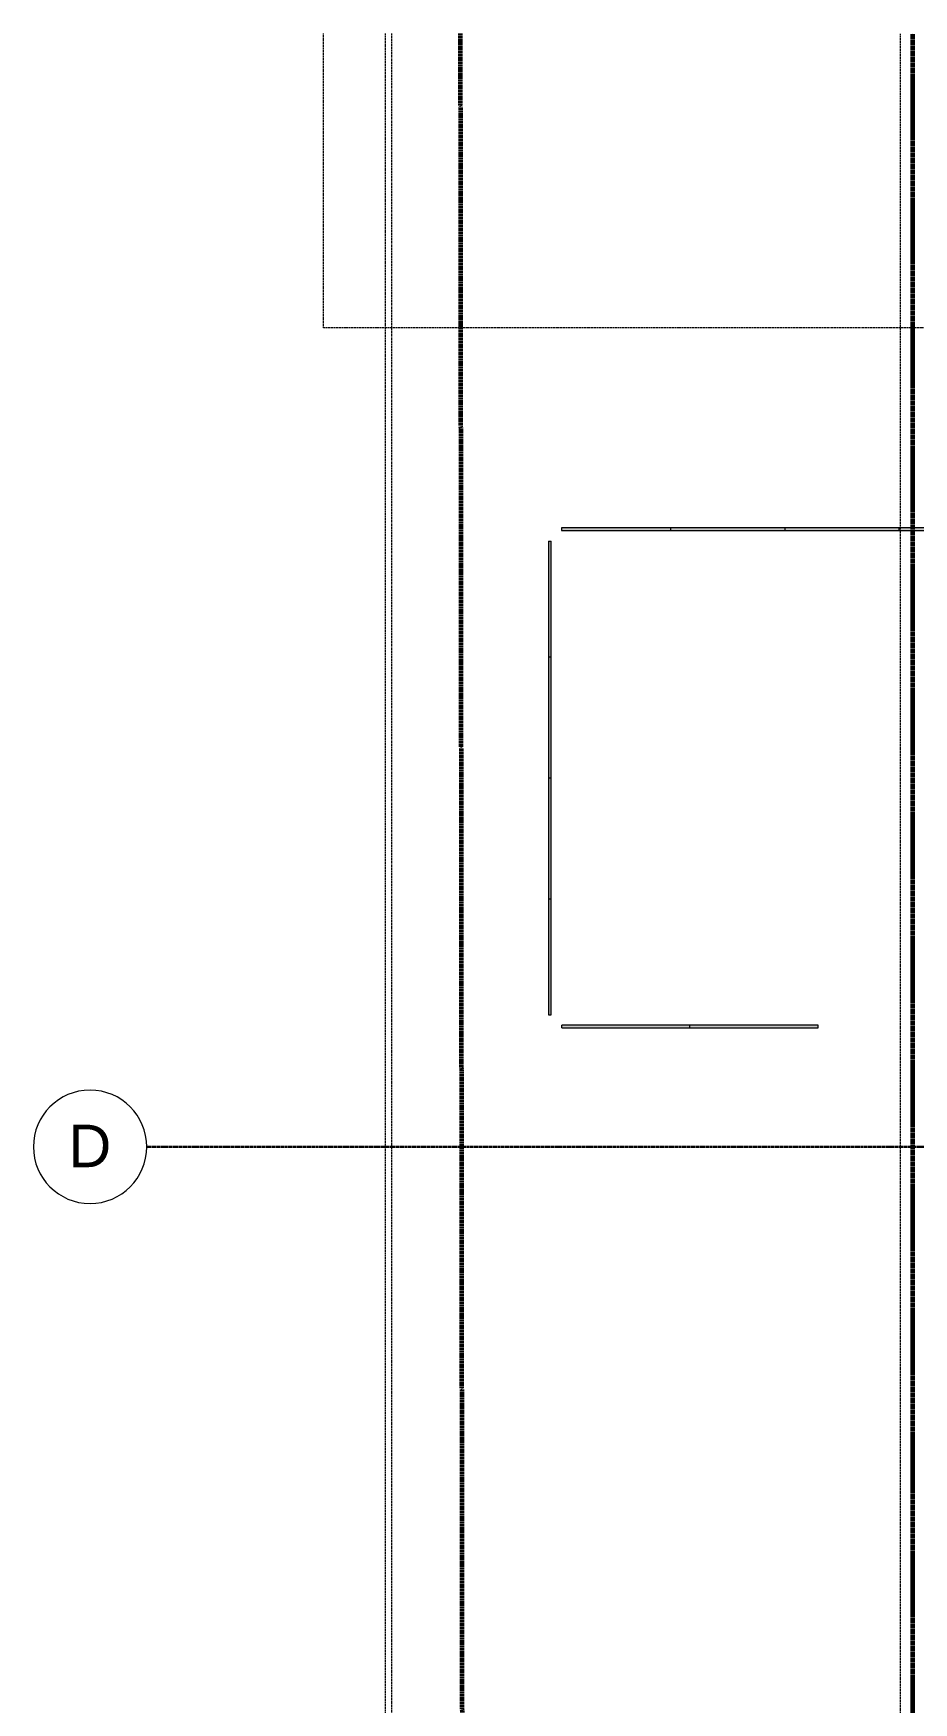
# Model space of a CAD drawing. Header units: inches. Extents: x -4110 to -1807, y 9775 to 11251.
# Drawn here: x -4109 to -3860.5, y 10682.3 to 11153.5 of the extents above; entities that cross this region are included whole.
import ezdxf

# ---------------------------------------------------------------- set-up
doc = ezdxf.new("R2010")
doc.units = ezdxf.units.IN
doc.header["$MEASUREMENT"] = 0
for name, pattern in [('Aligning Line 1_8_', [0.25, 0.125, -0.125]), ('Aligning Line 1_8__2_', [0.25, 0.125, -0.125]), ('Dash 1_16_', [0.125, 0.0625, -0.0625]), ('Double Dash 3_8_', [1, 0.375, -0.125, 0.125, -0.125, 0.125, -0.125]), ('Grid Line 1_2_', [0.875, 0.5, -0.125, 0.125, -0.125])]:
    doc.linetypes.add(name, pattern=pattern)
for name, color, linetype, lineweight in [('0-1', 7, 'Continuous', 5), ('0-3', 10, 'Continuous', 18), ('0-4', 250, 'Double Dash 3_8_', 60), ('0-5', 165, 'Continuous', 5), ('A-GLAZ-CURT-1', 35, 'Continuous', 9), ('A-GLAZ-CURT-2', 7, 'Continuous', 9), ('C-PROP-LINE-1', 250, 'Double Dash 3_8_', 60), ('C-PROP-LINE-2', 250, 'Dash 1_16_', 60), ('G-ANNO-SYMB', 111, 'Aligning Line 1_8_', 9), ('G-ANNO-SYMB-1', 147, 'Aligning Line 1_8_', 9), ('G-ANNO-SYMB-2', 147, 'Aligning Line 1_8__2_', 9), ('S-GRID-1', 1, 'Grid Line 1_2_', 30), ('S-GRID-IDEN', 1, 'Continuous', 9), ('S-GRID-IDEN-1', 147, 'Continuous', 9)]:
    doc.layers.add(name, color=color, linetype=linetype, lineweight=lineweight)
doc.styles.add('Arial', font='arial.ttf', dxfattribs={"height": 12})

# ---------------------------------------------------------------- blocks, each defined once
blk = doc.blocks.new('CTR - 1st Phase - Unit Layouts_rvt-1-ENLARGED RCP - 1ST FLOOR PLAN - WEST')
at = {"layer": 'G-ANNO-SYMB-1'}
blk.add_line((-4009.53, 9846.28), (-4009.53, 11153.47), dxfattribs=at)
blk = doc.blocks.new('Horizontal_Siding - Horizontal_Siding-2854788-ENLARGED RCP - 1ST FLOOR PLAN - WEST')
at = {"layer": 'A-GLAZ-CURT-1'}
blk.add_hatch(color=256, dxfattribs=at).paths.add_polyline_path([(-13.15, 2.25), (-18.1, 2.25), (-18.1, 1.5), (18.1, 1.5), (18.1, 2.25)], flags=0)
at = {"layer": 'A-GLAZ-CURT-2'}
for p, q in [((18.1, 2.25), (-18.1, 2.25)), ((-18.1, 2.25), (-18.1, 1.5)), ((-18.1, 1.5), (18.1, 1.5)), ((18.1, 2.25), (18.1, 1.5))]:
    blk.add_line(p, q, dxfattribs=at)
blk = doc.blocks.new('Horizontal_Siding - Horizontal_Siding-2854790-ENLARGED RCP - 1ST FLOOR PLAN - WEST')
at = {"layer": 'A-GLAZ-CURT-1'}
blk.add_hatch(color=256, dxfattribs=at).paths.add_polyline_path([(-16.33, 2.25), (-16.33, 1.5), (16.33, 1.5), (16.33, 2.25)], flags=0)
at = {"layer": 'A-GLAZ-CURT-2'}
for p, q in [((16.33, 2.25), (-16.33, 2.25)), ((-16.33, 2.25), (-16.33, 1.5)), ((-16.33, 1.5), (16.33, 1.5)), ((16.33, 2.25), (16.33, 1.5))]:
    blk.add_line(p, q, dxfattribs=at)
blk = doc.blocks.new('Horizontal_Siding - Horizontal_Siding-2854791-ENLARGED RCP - 1ST FLOOR PLAN - WEST')
at = {"layer": 'A-GLAZ-CURT-1'}
blk.add_hatch(color=256, dxfattribs=at).paths.add_polyline_path([(-17.08, 1.5), (17.08, 1.5), (17.08, 2.25), (-17.08, 2.25)], flags=0)
at = {"layer": 'A-GLAZ-CURT-2'}
for p, q in [((17.08, 2.25), (-17.08, 2.25)), ((-17.08, 2.25), (-17.08, 1.5)), ((-17.08, 1.5), (17.08, 1.5)), ((17.08, 2.25), (17.08, 1.5))]:
    blk.add_line(p, q, dxfattribs=at)
blk = doc.blocks.new('Horizontal_Siding - Horizontal_Siding-2854786-ENLARGED RCP - 1ST FLOOR PLAN - WEST')
at = {"layer": 'A-GLAZ-CURT-1'}
blk.add_hatch(color=256, dxfattribs=at).paths.add_polyline_path([(15.37, 1.5), (15.37, 2.25), (-15.37, 2.25), (-15.37, 1.5)], flags=0)
at = {"layer": 'A-GLAZ-CURT-2'}
for p, q in [((15.37, 2.25), (-15.37, 2.25)), ((-15.37, 2.25), (-15.37, 1.5)), ((-15.37, 1.5), (15.37, 1.5)), ((15.37, 2.25), (15.37, 1.5))]:
    blk.add_line(p, q, dxfattribs=at)
blk = doc.blocks.new('Horizontal_Siding - Horizontal_Siding-2854787-ENLARGED RCP - 1ST FLOOR PLAN - WEST')
at = {"layer": 'A-GLAZ-CURT-1'}
blk.add_hatch(color=256, dxfattribs=at).paths.add_polyline_path([(16.12, 1.5), (16.12, 2.25), (-16.12, 2.25), (-16.12, 1.5)], flags=0)
at = {"layer": 'A-GLAZ-CURT-2'}
for p, q in [((16.12, 2.25), (-16.12, 2.25)), ((-16.12, 2.25), (-16.12, 1.5)), ((-16.12, 1.5), (16.12, 1.5)), ((16.12, 2.25), (16.12, 1.5))]:
    blk.add_line(p, q, dxfattribs=at)
blk = doc.blocks.new('Family - ___-1878357-ENLARGED RCP - 1ST FLOOR PLAN - WEST')
at = {"layer": 'C-PROP-LINE-1'}
blk.add_line((-3988.45, 11153.47), (-3987.26, 10009.09), dxfattribs=at)
blk = doc.blocks.new('Family - ___-2835860-ENLARGED RCP - 1ST FLOOR PLAN - WEST')
at = {"layer": 'C-PROP-LINE-2'}
blk.add_line((-3860.72, 9980.19), (-3860.72, 11153.47), dxfattribs=at)
blk = doc.blocks.new('Family - ___-2835932-ENLARGED RCP - 1ST FLOOR PLAN - WEST')
at = {"layer": 'C-PROP-LINE-2'}
blk.add_line((-3860.72, 9980.19), (-3860.72, 11153.47), dxfattribs=at)
blk = doc.blocks.new('CTR - 1st Phase - Shell_rvt-1-ENLARGED RCP - 1ST FLOOR PLAN - WEST')
at = {"layer": '0-3'}
for name, p in [('Horizontal_Siding - Horizontal_Siding-2854786-ENLARGED RCP - 1ST FLOOR PLAN - WEST', (-3944.46, 11011.61)), ('Horizontal_Siding - Horizontal_Siding-2854787-ENLARGED RCP - 1ST FLOOR PLAN - WEST', (-3912.97, 11011.61)), ('Horizontal_Siding - Horizontal_Siding-2854787-ENLARGED RCP - 1ST FLOOR PLAN - WEST', (-3880.74, 11011.61)), ('Horizontal_Siding - Horizontal_Siding-2854786-ENLARGED RCP - 1ST FLOOR PLAN - WEST', (-3849.25, 11011.61))]:
    blk.add_blockref(name, p, dxfattribs=at)
for name, p, rotation in [('Horizontal_Siding - Horizontal_Siding-2854790-ENLARGED RCP - 1ST FLOOR PLAN - WEST', (-3961.32, 10993.79), 89.99999999999997), ('Horizontal_Siding - Horizontal_Siding-2854791-ENLARGED RCP - 1ST FLOOR PLAN - WEST', (-3961.32, 10960.38), 89.99999999999997), ('Horizontal_Siding - Horizontal_Siding-2854791-ENLARGED RCP - 1ST FLOOR PLAN - WEST', (-3961.32, 10926.22), 89.99999999999997), ('Horizontal_Siding - Horizontal_Siding-2854790-ENLARGED RCP - 1ST FLOOR PLAN - WEST', (-3961.32, 10892.82), 89.99999999999997), ('Horizontal_Siding - Horizontal_Siding-2854788-ENLARGED RCP - 1ST FLOOR PLAN - WEST', (-3941.72, 10874.99), 180), ('Horizontal_Siding - Horizontal_Siding-2854788-ENLARGED RCP - 1ST FLOOR PLAN - WEST', (-3905.52, 10874.99), 180)]:
    blk.add_blockref(name, p, dxfattribs=dict(at, rotation=rotation))
at = {"layer": '0-4'}
for name in ['Family - ___-1878357-ENLARGED RCP - 1ST FLOOR PLAN - WEST', 'Family - ___-2835860-ENLARGED RCP - 1ST FLOOR PLAN - WEST', 'Family - ___-2835932-ENLARGED RCP - 1ST FLOOR PLAN - WEST']:
    blk.add_blockref(name, (0, 0), dxfattribs=at)
blk = doc.blocks.new('Grid - Grid Head - Circle-1738874-ENLARGED RCP - 1ST FLOOR PLAN - WEST')
at = {"layer": 'S-GRID-IDEN-1'}
for start, end in [(360, 180), (180, 360)]:
    blk.add_arc((0, 0), 0.25, start, end, dxfattribs=at)
blk = doc.blocks.new('CTR - 1st Phase - Structure_rvt-1-ENLARGED RCP - 1ST FLOOR PLAN - WEST')
at = {"layer": 'G-ANNO-SYMB-2'}
for p, q in [((-4007.78, 9839.33), (-4007.78, 11153.47)), ((-3864.19, 9867.01), (-3864.19, 11153.47))]:
    blk.add_line(p, q, dxfattribs=at)
at = {"layer": 'S-GRID-1'}
blk.add_line((-1807.14, 10839.19), (-4076.95, 10839.19), dxfattribs=at)
at = {"layer": '0-5', "xscale": 63.99999999999997, "yscale": 63.99999999999997, "zscale": 63.99999999999997, "rotation": 89.99999999999986}
blk.add_blockref('Grid - Grid Head - Circle-1738874-ENLARGED RCP - 1ST FLOOR PLAN - WEST', (-4092.95, 10839.19), dxfattribs=at)
at = {"layer": 'S-GRID-IDEN', "insert": (-4099.06, 10845.44), "char_height": 12, "width": 14.746, "attachment_point": 1, "style": 'Arial'}
blk.add_mtext('D', dxfattribs=at)

msp = doc.modelspace()

# ---------------------------------------------------------------- linework, layer by layer
at = {"layer": 'G-ANNO-SYMB'}
for p, q in [((-4027.08, 11070.38), (-4027.08, 11153.47)), ((-1871.64, 11070.38), (-4027.08, 11070.38))]:
    msp.add_line(p, q, dxfattribs=at)

# ---------------------------------------------------------------- block references
at = {"layer": '0-1'}
for name in ['CTR - 1st Phase - Structure_rvt-1-ENLARGED RCP - 1ST FLOOR PLAN - WEST', 'CTR - 1st Phase - Unit Layouts_rvt-1-ENLARGED RCP - 1ST FLOOR PLAN - WEST', 'CTR - 1st Phase - Shell_rvt-1-ENLARGED RCP - 1ST FLOOR PLAN - WEST']:
    msp.add_blockref(name, (0, 0), dxfattribs=at)

doc.saveas('drawing.dxf')
